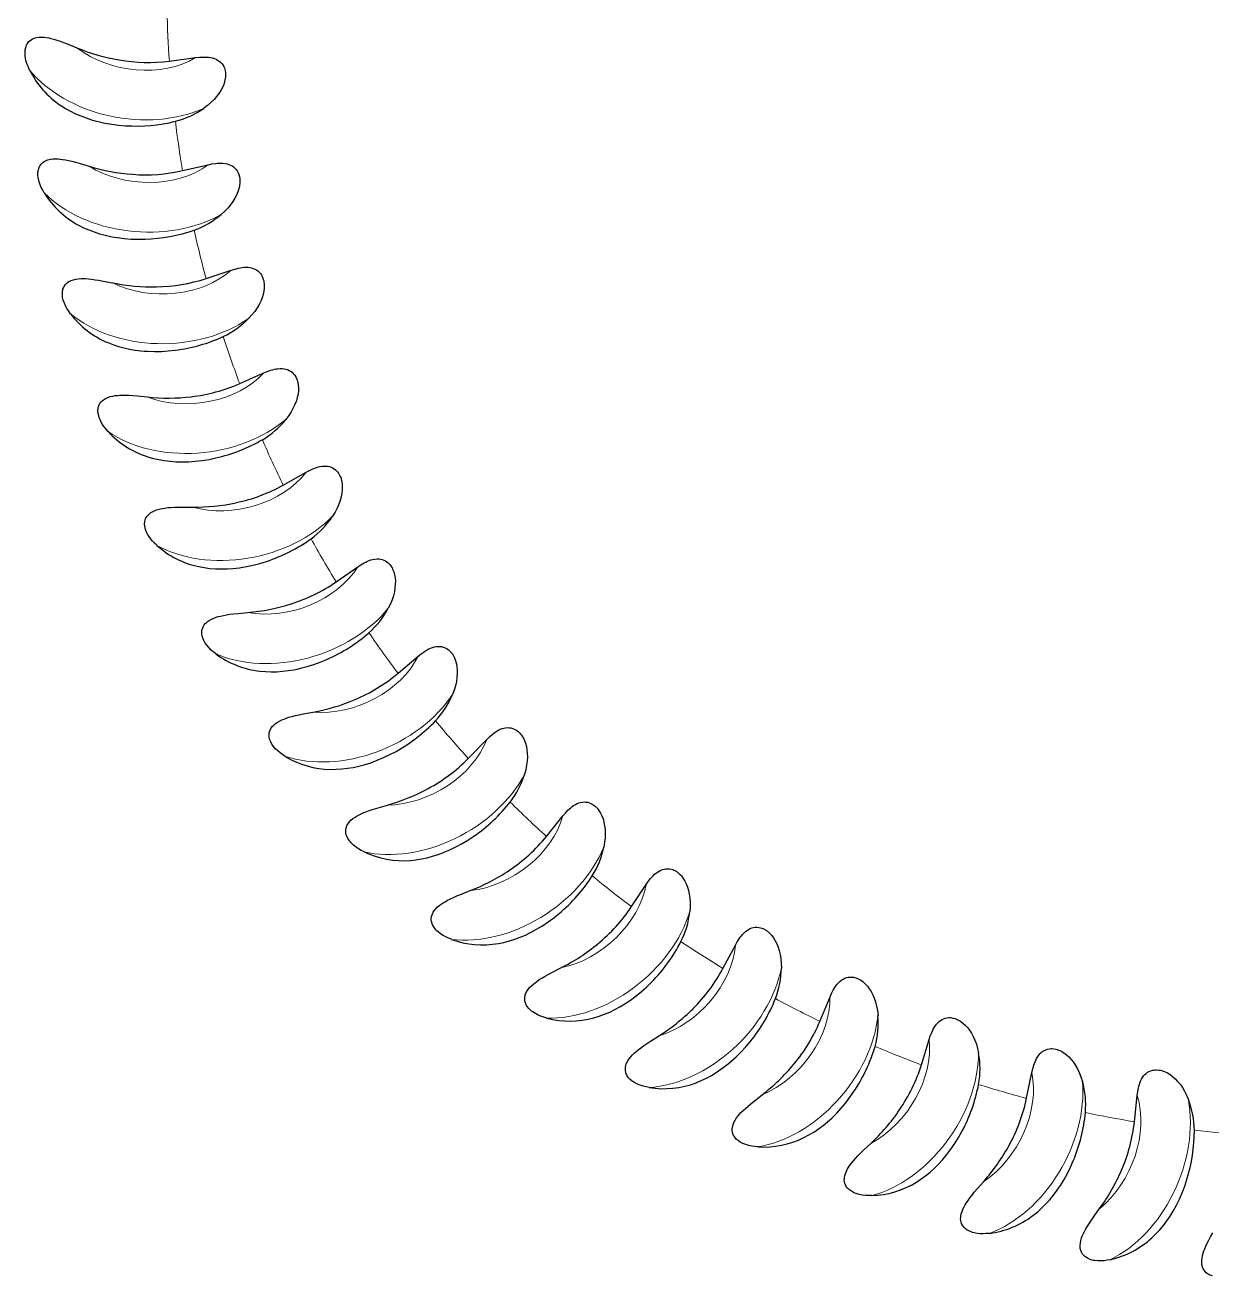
# Model space of a CAD drawing. Extents: x 89 to 633, y -13 to 440.
# Drawn here: x 430.73 to 457.76, y 191.65 to 220.14 of the extents above; entities that cross this region are included whole.
import ezdxf

# ---------------------------------------------------------------- set-up
doc = ezdxf.new("R2010")
doc.units = 0
doc.header["$LTSCALE"] = 7
doc.header["$MEASUREMENT"] = 0
doc.layers.get('0').update_dxf_attribs({"linetype": 'CONTINUOUS', "lineweight": 15})

msp = doc.modelspace()

# ---------------------------------------------------------------- linework, layer by layer
at = {"color": 7, "lineweight": 30, "ltscale": 0.015024}
for p, q in [((434.022, 219.32), (434.618, 219.398)), ((434.321, 216.824), (434.907, 216.959)), ((434.856, 214.368), (435.426, 214.558)), ((435.622, 211.974), (436.172, 212.217)), ((436.612, 209.664), (437.136, 209.958)), ((437.817, 207.458), (438.311, 207.801)), ((439.227, 205.377), (439.686, 205.765)), ((442.605, 201.663), (442.983, 202.13)), ((446.626, 198.654), (446.908, 199.185)), ((448.832, 197.45), (449.063, 198.005)), ((451.143, 196.462), (451.32, 197.036)), ((453.537, 195.697), (453.659, 196.286)), ((455.994, 195.163), (456.058, 195.761))]:
    msp.add_line(p, q, dxfattribs=at)
at = {"color": 7, "lineweight": 30, "ltscale": 0.015025}
for p, q in [((440.827, 203.439), (441.248, 203.869)), ((444.544, 200.063), (444.875, 200.564))]:
    msp.add_line(p, q, dxfattribs=at)
at = {"color": 7, "lineweight": 30}
for points in [[(430.839, 219.114), (430.81, 219.178), (430.784, 219.243), (430.763, 219.31), (430.747, 219.378), (430.737, 219.447), (430.734, 219.482), (430.734, 219.517), (430.738, 219.572), (430.749, 219.626), (430.757, 219.653), (430.767, 219.678), (430.778, 219.701), (430.791, 219.723), (430.814, 219.755), (430.842, 219.782), (430.872, 219.806), (430.905, 219.825), (430.939, 219.84), (430.966, 219.849), (430.994, 219.856), (431.051, 219.864), (431.108, 219.866), (431.167, 219.863), (431.225, 219.855), (431.274, 219.847), (431.324, 219.836), (431.391, 219.818), (431.457, 219.798), (431.534, 219.772), (431.611, 219.744), (431.713, 219.704), (431.915, 219.622)], [(434.618, 219.398), (434.703, 219.407), (434.788, 219.412), (434.831, 219.412), (434.873, 219.41), (434.914, 219.406), (434.954, 219.401), (435.002, 219.39), (435.046, 219.377), (435.085, 219.361), (435.12, 219.343), (435.156, 219.318), (435.187, 219.292), (435.213, 219.265), (435.238, 219.231), (435.258, 219.197), (435.273, 219.162), (435.282, 219.135), (435.289, 219.108), (435.298, 219.053), (435.3, 219.021), (435.3, 218.989), (435.298, 218.954), (435.293, 218.92), (435.279, 218.852), (435.257, 218.785), (435.229, 218.717), (435.192, 218.648), (435.149, 218.58), (435.097, 218.511), (435.037, 218.443), (434.968, 218.375), (434.89, 218.308), (434.801, 218.242)], [(431.547, 218.309), (431.656, 218.241), (431.768, 218.178), (431.884, 218.121), (432.003, 218.07), (432.125, 218.024), (432.249, 217.984), (432.324, 217.962), (432.4, 217.942), (432.554, 217.908), (432.709, 217.881), (432.865, 217.861), (433.023, 217.848)], [(431.172, 216.317), (431.137, 216.378), (431.105, 216.44), (431.078, 216.504), (431.055, 216.571), (431.038, 216.639), (431.033, 216.673), (431.029, 216.708), (431.028, 216.763), (431.033, 216.818), (431.039, 216.845), (431.046, 216.872), (431.055, 216.896), (431.066, 216.918), (431.087, 216.952), (431.111, 216.982), (431.139, 217.008), (431.17, 217.031), (431.203, 217.049), (431.229, 217.06), (431.256, 217.07), (431.312, 217.083), (431.369, 217.091), (431.427, 217.093), (431.486, 217.092), (431.536, 217.087), (431.586, 217.081), (431.654, 217.07), (431.722, 217.056), (431.802, 217.038), (431.881, 217.017), (431.986, 216.987), (432.194, 216.925)], [(434.907, 216.959), (434.99, 216.976), (435.075, 216.988), (435.118, 216.993), (435.16, 216.995), (435.201, 216.995), (435.241, 216.993), (435.29, 216.987), (435.335, 216.978), (435.376, 216.966), (435.412, 216.951), (435.45, 216.931), (435.483, 216.908), (435.511, 216.883), (435.54, 216.852), (435.563, 216.819), (435.582, 216.786), (435.593, 216.76), (435.603, 216.734), (435.617, 216.68), (435.622, 216.648), (435.625, 216.616), (435.626, 216.582), (435.625, 216.547), (435.617, 216.478), (435.602, 216.409), (435.58, 216.338), (435.55, 216.267), (435.513, 216.194), (435.468, 216.121), (435.415, 216.047), (435.353, 215.973), (435.281, 215.899), (435.199, 215.825)], [(431.953, 215.583), (432.068, 215.525), (432.186, 215.473), (432.307, 215.427), (432.43, 215.388), (432.556, 215.354), (432.683, 215.325), (432.76, 215.311), (432.838, 215.299), (432.994, 215.279), (433.151, 215.267), (433.308, 215.262), (433.466, 215.264)], [(435.426, 214.558), (435.508, 214.583), (435.591, 214.603), (435.633, 214.612), (435.675, 214.618), (435.716, 214.622), (435.756, 214.624), (435.805, 214.623), (435.851, 214.618), (435.893, 214.61), (435.93, 214.598), (435.97, 214.581), (436.005, 214.562), (436.035, 214.54), (436.067, 214.512), (436.093, 214.481), (436.115, 214.45), (436.129, 214.425), (436.141, 214.4), (436.16, 214.348), (436.168, 214.317), (436.174, 214.285), (436.178, 214.251), (436.18, 214.216), (436.179, 214.147), (436.17, 214.077), (436.155, 214.004), (436.132, 213.93), (436.102, 213.855), (436.065, 213.777), (436.019, 213.699), (435.964, 213.619), (435.9, 213.539), (435.825, 213.457)], [(431.77, 213.564), (431.729, 213.621), (431.691, 213.68), (431.658, 213.742), (431.629, 213.806), (431.606, 213.872), (431.597, 213.905), (431.59, 213.939), (431.584, 213.995), (431.584, 214.05), (431.587, 214.077), (431.592, 214.104), (431.598, 214.129), (431.607, 214.153), (431.624, 214.188), (431.646, 214.221), (431.671, 214.249), (431.7, 214.274), (431.731, 214.296), (431.756, 214.309), (431.781, 214.321), (431.836, 214.34), (431.892, 214.353), (431.95, 214.361), (432.009, 214.365), (432.059, 214.366), (432.109, 214.364), (432.178, 214.359), (432.247, 214.352), (432.328, 214.341), (432.409, 214.328), (432.516, 214.308), (432.729, 214.266)], [(432.617, 212.908), (432.737, 212.861), (432.859, 212.82), (432.984, 212.786), (433.11, 212.759), (433.239, 212.737), (433.368, 212.721), (433.446, 212.714), (433.524, 212.709), (433.682, 212.704), (433.839, 212.707), (433.996, 212.717), (434.153, 212.734)], [(436.172, 212.217), (436.25, 212.25), (436.331, 212.278), (436.373, 212.29), (436.413, 212.301), (436.454, 212.309), (436.494, 212.314), (436.543, 212.318), (436.589, 212.317), (436.631, 212.313), (436.669, 212.305), (436.711, 212.292), (436.747, 212.276), (436.78, 212.257), (436.814, 212.232), (436.842, 212.204), (436.867, 212.175), (436.884, 212.152), (436.898, 212.128), (436.922, 212.078), (436.933, 212.048), (436.942, 212.017), (436.949, 211.983), (436.955, 211.949), (436.96, 211.88), (436.958, 211.809), (436.95, 211.736), (436.934, 211.66), (436.912, 211.582), (436.881, 211.501), (436.843, 211.419), (436.796, 211.334), (436.74, 211.248), (436.674, 211.16)], [(432.626, 210.881), (432.58, 210.933), (432.537, 210.988), (432.498, 211.046), (432.463, 211.108), (432.434, 211.171), (432.422, 211.204), (432.412, 211.237), (432.4, 211.291), (432.395, 211.346), (432.395, 211.374), (432.398, 211.401), (432.402, 211.426), (432.408, 211.451), (432.422, 211.488), (432.44, 211.522), (432.463, 211.553), (432.489, 211.581), (432.518, 211.605), (432.541, 211.621), (432.566, 211.635), (432.618, 211.659), (432.673, 211.677), (432.73, 211.691), (432.788, 211.7), (432.837, 211.706), (432.888, 211.709), (432.957, 211.711), (433.026, 211.71), (433.108, 211.707), (433.19, 211.702), (433.298, 211.692), (433.515, 211.671)], [(433.532, 210.307), (433.656, 210.272), (433.781, 210.244), (433.909, 210.222), (434.037, 210.206), (434.167, 210.196), (434.297, 210.193), (434.376, 210.193), (434.454, 210.196), (434.611, 210.206), (434.768, 210.224), (434.923, 210.249), (435.078, 210.281)], [(437.136, 209.958), (437.212, 209.998), (437.289, 210.034), (437.329, 210.05), (437.369, 210.064), (437.408, 210.076), (437.447, 210.085), (437.496, 210.094), (437.542, 210.097), (437.584, 210.097), (437.623, 210.093), (437.666, 210.084), (437.704, 210.071), (437.738, 210.056), (437.774, 210.034), (437.805, 210.009), (437.833, 209.982), (437.851, 209.961), (437.868, 209.938), (437.896, 209.89), (437.91, 209.862), (437.922, 209.832), (437.932, 209.799), (437.941, 209.765), (437.953, 209.697), (437.958, 209.626), (437.957, 209.553), (437.948, 209.476), (437.933, 209.396), (437.911, 209.313), (437.881, 209.227), (437.842, 209.138), (437.794, 209.047), (437.736, 208.953)], [(433.734, 208.291), (433.683, 208.338), (433.635, 208.389), (433.59, 208.443), (433.55, 208.501), (433.515, 208.561), (433.5, 208.593), (433.486, 208.625), (433.47, 208.678), (433.459, 208.732), (433.457, 208.76), (433.457, 208.787), (433.459, 208.812), (433.462, 208.837), (433.473, 208.876), (433.488, 208.911), (433.507, 208.944), (433.53, 208.974), (433.557, 209.001), (433.579, 209.019), (433.602, 209.036), (433.652, 209.065), (433.704, 209.088), (433.76, 209.107), (433.817, 209.122), (433.866, 209.132), (433.915, 209.14), (433.984, 209.149), (434.053, 209.154), (434.135, 209.159), (434.217, 209.161), (434.326, 209.162), (434.543, 209.161)], [(438.311, 207.801), (438.382, 207.848), (438.456, 207.891), (438.495, 207.911), (438.533, 207.928), (438.571, 207.944), (438.609, 207.957), (438.657, 207.97), (438.702, 207.978), (438.744, 207.982), (438.783, 207.982), (438.826, 207.977), (438.865, 207.968), (438.901, 207.955), (438.939, 207.937), (438.972, 207.915), (439.002, 207.891), (439.022, 207.871), (439.041, 207.851), (439.074, 207.806), (439.09, 207.778), (439.105, 207.75), (439.119, 207.718), (439.131, 207.685), (439.149, 207.619), (439.161, 207.549), (439.166, 207.475), (439.165, 207.398), (439.158, 207.317), (439.143, 207.232), (439.122, 207.144), (439.092, 207.052), (439.053, 206.956), (439.004, 206.857)], [(434.69, 207.806), (434.816, 207.783), (434.944, 207.766), (435.073, 207.756), (435.203, 207.753), (435.333, 207.756), (435.463, 207.765), (435.541, 207.772), (435.619, 207.782), (435.774, 207.808), (435.928, 207.841), (436.081, 207.88), (436.231, 207.926)], [(435.083, 205.817), (435.027, 205.86), (434.975, 205.906), (434.925, 205.956), (434.879, 206.009), (434.839, 206.066), (434.821, 206.096), (434.805, 206.127), (434.783, 206.178), (434.767, 206.231), (434.762, 206.258), (434.76, 206.285), (434.759, 206.311), (434.761, 206.336), (434.767, 206.375), (434.779, 206.412), (434.795, 206.447), (434.815, 206.479), (434.839, 206.508), (434.859, 206.528), (434.881, 206.547), (434.927, 206.58), (434.977, 206.608), (435.031, 206.633), (435.086, 206.653), (435.134, 206.668), (435.182, 206.68), (435.25, 206.695), (435.319, 206.708), (435.399, 206.72), (435.48, 206.73), (435.589, 206.742), (435.806, 206.761)], [(439.686, 205.765), (439.752, 205.818), (439.822, 205.869), (439.858, 205.892), (439.894, 205.913), (439.931, 205.932), (439.967, 205.949), (440.013, 205.966), (440.058, 205.979), (440.099, 205.986), (440.138, 205.99), (440.182, 205.989), (440.222, 205.984), (440.258, 205.975), (440.297, 205.96), (440.333, 205.942), (440.365, 205.921), (440.387, 205.903), (440.408, 205.884), (440.445, 205.842), (440.464, 205.817), (440.481, 205.79), (440.498, 205.759), (440.513, 205.728), (440.537, 205.664), (440.555, 205.595), (440.568, 205.522), (440.574, 205.445), (440.575, 205.364), (440.568, 205.278), (440.555, 205.188), (440.534, 205.093), (440.504, 204.995), (440.465, 204.892)], [(436.08, 205.426), (436.209, 205.415), (436.337, 205.411), (436.467, 205.413), (436.596, 205.422), (436.725, 205.437), (436.854, 205.458), (436.931, 205.473), (437.007, 205.491), (437.159, 205.531), (437.31, 205.578), (437.458, 205.632), (437.603, 205.692)], [(436.66, 203.484), (436.601, 203.521), (436.544, 203.562), (436.49, 203.607), (436.44, 203.655), (436.394, 203.708), (436.373, 203.736), (436.354, 203.765), (436.328, 203.814), (436.307, 203.865), (436.3, 203.892), (436.294, 203.919), (436.291, 203.944), (436.29, 203.969), (436.293, 204.009), (436.301, 204.047), (436.314, 204.083), (436.331, 204.117), (436.352, 204.148), (436.37, 204.17), (436.39, 204.191), (436.433, 204.228), (436.481, 204.261), (436.531, 204.29), (436.584, 204.316), (436.631, 204.335), (436.678, 204.352), (436.744, 204.374), (436.811, 204.393), (436.89, 204.412), (436.97, 204.43), (437.076, 204.452), (437.29, 204.492)], [(441.248, 203.869), (441.309, 203.929), (441.373, 203.985), (441.407, 204.012), (441.441, 204.036), (441.475, 204.059), (441.51, 204.079), (441.555, 204.101), (441.598, 204.117), (441.638, 204.129), (441.677, 204.136), (441.72, 204.139), (441.76, 204.138), (441.797, 204.132), (441.838, 204.121), (441.875, 204.107), (441.909, 204.088), (441.933, 204.073), (441.955, 204.056), (441.996, 204.018), (442.017, 203.994), (442.037, 203.969), (442.056, 203.941), (442.074, 203.911), (442.105, 203.849), (442.13, 203.782), (442.149, 203.711), (442.163, 203.635), (442.171, 203.554), (442.173, 203.468), (442.168, 203.377), (442.156, 203.281), (442.136, 203.18), (442.107, 203.074)], [(437.691, 203.189), (437.82, 203.19), (437.948, 203.198), (438.077, 203.213), (438.205, 203.234), (438.332, 203.261), (438.458, 203.294), (438.533, 203.317), (438.607, 203.341), (438.755, 203.396), (438.9, 203.457), (439.042, 203.525), (439.182, 203.599)], [(438.453, 201.311), (438.391, 201.342), (438.33, 201.378), (438.272, 201.417), (438.217, 201.461), (438.166, 201.509), (438.143, 201.535), (438.121, 201.562), (438.09, 201.608), (438.065, 201.657), (438.055, 201.683), (438.047, 201.709), (438.042, 201.734), (438.038, 201.759), (438.037, 201.798), (438.042, 201.837), (438.051, 201.874), (438.065, 201.909), (438.083, 201.943), (438.099, 201.966), (438.116, 201.989), (438.156, 202.03), (438.2, 202.067), (438.248, 202.101), (438.298, 202.132), (438.342, 202.155), (438.388, 202.177), (438.451, 202.204), (438.516, 202.23), (438.593, 202.257), (438.671, 202.282), (438.775, 202.314), (438.984, 202.374)], [(442.983, 202.13), (443.038, 202.195), (443.097, 202.258), (443.128, 202.287), (443.159, 202.315), (443.191, 202.341), (443.224, 202.364), (443.266, 202.39), (443.307, 202.41), (443.347, 202.426), (443.384, 202.437), (443.427, 202.444), (443.467, 202.446), (443.505, 202.445), (443.546, 202.438), (443.585, 202.426), (443.62, 202.412), (443.645, 202.398), (443.669, 202.384), (443.713, 202.35), (443.737, 202.328), (443.759, 202.305), (443.781, 202.278), (443.802, 202.25), (443.838, 202.192), (443.869, 202.128), (443.895, 202.059), (443.916, 201.984), (443.932, 201.904), (443.942, 201.819), (443.945, 201.728), (443.943, 201.631), (443.932, 201.529), (443.913, 201.42)], [(439.507, 201.115), (439.635, 201.128), (439.762, 201.149), (439.888, 201.175), (440.014, 201.209), (440.138, 201.248), (440.26, 201.293), (440.333, 201.323), (440.405, 201.354), (440.546, 201.422), (440.685, 201.497), (440.82, 201.578), (440.952, 201.665)], [(444.875, 200.564), (444.924, 200.634), (444.977, 200.702), (445.005, 200.734), (445.033, 200.765), (445.063, 200.794), (445.093, 200.82), (445.133, 200.85), (445.172, 200.874), (445.21, 200.893), (445.246, 200.907), (445.288, 200.919), (445.328, 200.925), (445.365, 200.927), (445.407, 200.924), (445.446, 200.916), (445.483, 200.905), (445.509, 200.894), (445.534, 200.882), (445.582, 200.852), (445.607, 200.833), (445.631, 200.812), (445.656, 200.788), (445.679, 200.762), (445.721, 200.707), (445.758, 200.646), (445.79, 200.58), (445.818, 200.508), (445.841, 200.429), (445.859, 200.345), (445.872, 200.255), (445.878, 200.159), (445.877, 200.056), (445.869, 199.946)], [(440.444, 199.318), (440.379, 199.343), (440.315, 199.373), (440.254, 199.406), (440.195, 199.444), (440.14, 199.488), (440.114, 199.511), (440.09, 199.536), (440.054, 199.579), (440.025, 199.625), (440.013, 199.65), (440.002, 199.676), (439.994, 199.7), (439.989, 199.724), (439.984, 199.764), (439.985, 199.803), (439.99, 199.84), (440.001, 199.877), (440.016, 199.912), (440.029, 199.937), (440.044, 199.961), (440.08, 200.006), (440.12, 200.047), (440.164, 200.085), (440.212, 200.12), (440.254, 200.148), (440.297, 200.174), (440.357, 200.207), (440.419, 200.238), (440.493, 200.273), (440.568, 200.306), (440.669, 200.347), (440.872, 200.427)], [(441.512, 199.223), (441.638, 199.249), (441.762, 199.281), (441.886, 199.32), (442.007, 199.365), (442.127, 199.416), (442.244, 199.472), (442.314, 199.508), (442.383, 199.546), (442.517, 199.628), (442.648, 199.715), (442.775, 199.809), (442.898, 199.908)], [(446.908, 199.185), (446.95, 199.259), (446.996, 199.332), (447.021, 199.367), (447.046, 199.4), (447.073, 199.431), (447.101, 199.46), (447.137, 199.494), (447.174, 199.522), (447.21, 199.544), (447.244, 199.562), (447.285, 199.577), (447.324, 199.587), (447.361, 199.593), (447.403, 199.594), (447.443, 199.59), (447.481, 199.582), (447.508, 199.574), (447.534, 199.564), (447.584, 199.539), (447.611, 199.522), (447.637, 199.503), (447.664, 199.482), (447.689, 199.458), (447.736, 199.407), (447.779, 199.35), (447.817, 199.287), (447.852, 199.218), (447.883, 199.143), (447.909, 199.061), (447.929, 198.972), (447.945, 198.877), (447.954, 198.774), (447.956, 198.664)], [(442.615, 197.523), (442.548, 197.542), (442.482, 197.565), (442.417, 197.593), (442.355, 197.626), (442.296, 197.663), (442.268, 197.684), (442.242, 197.707), (442.203, 197.746), (442.169, 197.789), (442.154, 197.813), (442.141, 197.837), (442.131, 197.861), (442.123, 197.885), (442.115, 197.923), (442.112, 197.962), (442.114, 198), (442.121, 198.038), (442.132, 198.074), (442.143, 198.1), (442.156, 198.125), (442.187, 198.173), (442.224, 198.218), (442.264, 198.26), (442.308, 198.3), (442.347, 198.331), (442.387, 198.361), (442.444, 198.4), (442.503, 198.437), (442.574, 198.479), (442.645, 198.518), (442.742, 198.569), (442.936, 198.668)], [(443.687, 197.53), (443.81, 197.568), (443.931, 197.612), (444.05, 197.662), (444.167, 197.718), (444.281, 197.78), (444.393, 197.848), (444.459, 197.891), (444.523, 197.935), (444.65, 198.029), (444.772, 198.128), (444.889, 198.234), (445.002, 198.344)], [(449.063, 198.005), (449.097, 198.083), (449.136, 198.16), (449.158, 198.197), (449.18, 198.233), (449.204, 198.266), (449.229, 198.298), (449.262, 198.335), (449.295, 198.366), (449.329, 198.392), (449.362, 198.413), (449.401, 198.432), (449.439, 198.446), (449.475, 198.454), (449.517, 198.459), (449.557, 198.459), (449.595, 198.455), (449.623, 198.45), (449.65, 198.442), (449.702, 198.422), (449.73, 198.408), (449.758, 198.392), (449.787, 198.373), (449.815, 198.351), (449.866, 198.305), (449.914, 198.253), (449.958, 198.194), (449.999, 198.128), (450.037, 198.056), (450.07, 197.977), (450.1, 197.891), (450.124, 197.797), (450.143, 197.696), (450.156, 197.587)], [(451.32, 197.036), (451.347, 197.117), (451.378, 197.197), (451.396, 197.236), (451.415, 197.273), (451.435, 197.309), (451.457, 197.343), (451.487, 197.383), (451.517, 197.417), (451.548, 197.446), (451.579, 197.47), (451.616, 197.493), (451.652, 197.51), (451.688, 197.522), (451.729, 197.531), (451.769, 197.535), (451.807, 197.534), (451.835, 197.531), (451.863, 197.526), (451.916, 197.512), (451.946, 197.5), (451.975, 197.487), (452.006, 197.47), (452.035, 197.452), (452.091, 197.411), (452.143, 197.363), (452.193, 197.309), (452.24, 197.247), (452.285, 197.179), (452.326, 197.104), (452.363, 197.021), (452.396, 196.93), (452.425, 196.831), (452.448, 196.723)], [(444.947, 195.943), (444.879, 195.956), (444.811, 195.972), (444.744, 195.994), (444.679, 196.02), (444.616, 196.052), (444.587, 196.071), (444.558, 196.09), (444.515, 196.126), (444.478, 196.166), (444.461, 196.188), (444.446, 196.211), (444.434, 196.233), (444.423, 196.256), (444.411, 196.294), (444.405, 196.332), (444.403, 196.37), (444.407, 196.408), (444.414, 196.445), (444.423, 196.472), (444.433, 196.499), (444.46, 196.55), (444.491, 196.598), (444.528, 196.644), (444.568, 196.687), (444.603, 196.722), (444.641, 196.756), (444.694, 196.8), (444.749, 196.842), (444.815, 196.89), (444.883, 196.936), (444.974, 196.996), (445.157, 197.113)], [(446.014, 196.052), (446.133, 196.101), (446.249, 196.156), (446.363, 196.218), (446.474, 196.285), (446.581, 196.358), (446.686, 196.435), (446.748, 196.484), (446.808, 196.534), (446.924, 196.64), (447.036, 196.751), (447.143, 196.866), (447.245, 196.987)], [(453.659, 196.286), (453.678, 196.369), (453.702, 196.451), (453.716, 196.492), (453.731, 196.531), (453.748, 196.568), (453.766, 196.604), (453.792, 196.646), (453.819, 196.683), (453.847, 196.715), (453.875, 196.742), (453.91, 196.768), (453.945, 196.789), (453.979, 196.804), (454.019, 196.817), (454.058, 196.825), (454.097, 196.828), (454.125, 196.828), (454.153, 196.825), (454.207, 196.816), (454.238, 196.807), (454.269, 196.796), (454.3, 196.783), (454.332, 196.768), (454.391, 196.732), (454.448, 196.69), (454.502, 196.64), (454.555, 196.584), (454.606, 196.52), (454.654, 196.448), (454.699, 196.369), (454.74, 196.282), (454.778, 196.186), (454.811, 196.081)], [(456.058, 195.761), (456.07, 195.845), (456.085, 195.93), (456.095, 195.972), (456.107, 196.012), (456.12, 196.051), (456.135, 196.088), (456.157, 196.133), (456.18, 196.172), (456.205, 196.207), (456.231, 196.236), (456.263, 196.265), (456.295, 196.289), (456.328, 196.308), (456.366, 196.324), (456.405, 196.335), (456.443, 196.342), (456.471, 196.345), (456.499, 196.345), (456.554, 196.341), (456.586, 196.335), (456.617, 196.327), (456.65, 196.317), (456.682, 196.305), (456.745, 196.275), (456.805, 196.238), (456.865, 196.194), (456.922, 196.143), (456.979, 196.084), (457.033, 196.017), (457.086, 195.943), (457.136, 195.86), (457.182, 195.768), (457.225, 195.667)], [(447.419, 194.592), (447.349, 194.598), (447.28, 194.608), (447.212, 194.623), (447.144, 194.643), (447.079, 194.669), (447.048, 194.684), (447.018, 194.701), (446.972, 194.733), (446.93, 194.769), (446.912, 194.789), (446.894, 194.811), (446.88, 194.832), (446.868, 194.854), (446.852, 194.89), (446.842, 194.928), (446.837, 194.965), (446.836, 195.003), (446.841, 195.041), (446.847, 195.069), (446.855, 195.096), (446.876, 195.149), (446.903, 195.2), (446.935, 195.249), (446.97, 195.296), (447.003, 195.334), (447.036, 195.372), (447.085, 195.421), (447.136, 195.468), (447.197, 195.522), (447.26, 195.574), (447.345, 195.643), (447.517, 195.776)], [(448.47, 194.802), (448.584, 194.862), (448.695, 194.928), (448.802, 195), (448.906, 195.077), (449.006, 195.16), (449.103, 195.247), (449.16, 195.301), (449.215, 195.357), (449.321, 195.473), (449.422, 195.594), (449.517, 195.72), (449.607, 195.849)], [(451.034, 193.791), (451.142, 193.861), (451.246, 193.937), (451.346, 194.019), (451.442, 194.106), (451.534, 194.198), (451.622, 194.294), (451.673, 194.353), (451.723, 194.414), (451.818, 194.54), (451.907, 194.67), (451.99, 194.804), (452.067, 194.941)], [(450.008, 193.481), (449.938, 193.481), (449.868, 193.485), (449.799, 193.493), (449.73, 193.507), (449.662, 193.526), (449.63, 193.538), (449.598, 193.553), (449.549, 193.579), (449.505, 193.611), (449.484, 193.63), (449.465, 193.65), (449.449, 193.669), (449.434, 193.69), (449.415, 193.725), (449.401, 193.761), (449.393, 193.798), (449.389, 193.836), (449.39, 193.874), (449.393, 193.902), (449.398, 193.93), (449.414, 193.985), (449.436, 194.038), (449.463, 194.09), (449.494, 194.14), (449.523, 194.181), (449.553, 194.221), (449.597, 194.275), (449.643, 194.327), (449.699, 194.387), (449.756, 194.445), (449.835, 194.521), (449.993, 194.67)], [(453.683, 193.028), (453.784, 193.108), (453.88, 193.194), (453.972, 193.285), (454.059, 193.38), (454.142, 193.481), (454.221, 193.585), (454.266, 193.649), (454.309, 193.714), (454.392, 193.848), (454.468, 193.986), (454.538, 194.127), (454.602, 194.271)], [(452.691, 192.622), (452.621, 192.615), (452.551, 192.612), (452.481, 192.614), (452.411, 192.621), (452.343, 192.634), (452.309, 192.643), (452.276, 192.654), (452.225, 192.676), (452.178, 192.704), (452.155, 192.72), (452.134, 192.738), (452.116, 192.756), (452.1, 192.775), (452.078, 192.808), (452.06, 192.843), (452.048, 192.879), (452.041, 192.916), (452.038, 192.954), (452.039, 192.982), (452.041, 193.011), (452.052, 193.067), (452.069, 193.122), (452.091, 193.176), (452.117, 193.229), (452.141, 193.273), (452.168, 193.316), (452.206, 193.373), (452.247, 193.429), (452.297, 193.494), (452.349, 193.557), (452.419, 193.64), (452.563, 193.804)], [(456.392, 192.52), (456.485, 192.609), (456.572, 192.704), (456.655, 192.803), (456.733, 192.907), (456.806, 193.014), (456.875, 193.125), (456.913, 193.194), (456.95, 193.263), (457.02, 193.404), (457.082, 193.548), (457.139, 193.696), (457.189, 193.845)], [(455.443, 192.022), (455.375, 192.008), (455.305, 191.999), (455.235, 191.994), (455.165, 191.994), (455.095, 192.001), (455.061, 192.007), (455.027, 192.014), (454.974, 192.032), (454.924, 192.054), (454.901, 192.069), (454.878, 192.084), (454.858, 192.101), (454.84, 192.118), (454.815, 192.149), (454.795, 192.182), (454.779, 192.217), (454.768, 192.253), (454.762, 192.29), (454.76, 192.319), (454.76, 192.347), (454.765, 192.404), (454.776, 192.461), (454.793, 192.517), (454.814, 192.572), (454.834, 192.618), (454.856, 192.663), (454.889, 192.724), (454.925, 192.783), (454.968, 192.852), (455.014, 192.92), (455.076, 193.01), (455.203, 193.187)], [(457.772, 191.651), (457.721, 191.669), (457.696, 191.681), (457.672, 191.695), (457.651, 191.709), (457.631, 191.725), (457.603, 191.753), (457.579, 191.784), (457.561, 191.817), (457.546, 191.852), (457.536, 191.889), (457.531, 191.916), (457.529, 191.945), (457.529, 192.002), (457.535, 192.059), (457.546, 192.117), (457.562, 192.174), (457.577, 192.221), (457.595, 192.268), (457.622, 192.332), (457.652, 192.395), (457.689, 192.468), (457.727, 192.54), (457.781, 192.635)]]:
    msp.add_lwpolyline(points, dxfattribs=at)
at = {"color": 7, "lineweight": 13}
for start, end in [(181.6431, 184.1065), (187.0977, 189.561), (192.5522, 195.0156), (198.0068, 200.4701), (203.4613, 205.9246), (208.9159, 211.3792), (214.3704, 216.8337), (219.825, 222.2883), (225.2795, 227.7428), (230.7341, 233.1974), (236.1886, 238.6519), (241.6431, 244.1065), (247.0977, 249.561), (252.5522, 255.0156), (258.0068, 260.4701), (263.4613, 265.9246)]:
    msp.add_arc((460.367, 221.211), 26.413, start, end, dxfattribs=at)
at = {"color": 7, "lineweight": 30}
for centre, radius, start, end in [((433.647, 223.826), 4.547, 247.6065, 260.2882), ((432.692, 220.029), 2.066, 206.2706, 236.3437), ((433.535, 223.106), 3.818, 260.1205, 277.327), ((433.671, 219.864), 1.977, 284.2266, 304.884), ((433.264, 221.616), 3.776, 266.3395, 283.6775), ((433.519, 221.275), 4.547, 253.0611, 265.7428), ((433.476, 220.547), 3.818, 265.5751, 282.7816), ((432.929, 217.403), 2.066, 211.7251, 241.7982), ((433.92, 217.332), 1.977, 289.6811, 310.3386), ((433.348, 219.036), 3.774, 271.7927, 289.1407), ((433.635, 218.722), 4.547, 258.5156, 271.1973), ((433.661, 217.994), 3.818, 271.0296, 288.2361), ((433.416, 214.813), 2.066, 217.1797, 247.2528), ((434.408, 214.836), 1.977, 295.1357, 315.7931), ((433.677, 216.48), 3.776, 277.2486, 294.5866), ((434.088, 215.47), 3.818, 276.4842, 293.6907), ((433.992, 216.192), 4.547, 263.9702, 276.6519), ((435.132, 212.397), 1.977, 300.5902, 321.2477), ((434.147, 212.281), 2.068, 222.6486, 252.6932), ((434.247, 213.964), 3.776, 282.7031, 300.0411), ((434.753, 212.998), 3.818, 281.9387, 299.1452), ((434.589, 213.708), 4.547, 269.4247, 282.1064), ((436.084, 210.039), 1.977, 306.0447, 326.7022), ((435.114, 209.828), 2.066, 228.0887, 258.1619), ((435.055, 211.514), 3.776, 288.1577, 305.4956), ((435.649, 210.601), 3.818, 287.3933, 304.5998), ((435.419, 211.292), 4.547, 274.8792, 287.561), ((437.256, 207.781), 1.977, 311.4993, 332.1568), ((436.092, 209.15), 3.774, 293.6109, 310.9588), ((436.31, 207.479), 2.066, 233.5433, 263.6164), ((436.77, 208.299), 3.818, 292.8478, 310.0543), ((438.637, 205.645), 1.977, 316.9538, 337.6113), ((436.475, 208.965), 4.547, 280.3338, 293.0155), ((437.347, 206.899), 3.776, 299.0668, 316.4047), ((437.725, 205.256), 2.068, 239.0122, 269.0569), ((438.104, 206.115), 3.818, 298.3024, 315.5089), ((440.215, 203.65), 1.977, 322.4084, 343.0659), ((437.747, 206.75), 4.547, 285.7883, 298.47), ((438.813, 204.774), 3.774, 304.52, 321.8679), ((439.64, 204.067), 3.818, 303.7569, 320.9634), ((441.976, 201.814), 1.977, 327.8629, 348.5204), ((439.344, 203.176), 2.068, 244.4667, 274.5114), ((439.224, 204.665), 4.547, 291.2429, 303.9246), ((440.472, 202.801), 3.776, 309.9759, 327.3138), ((441.363, 202.174), 3.818, 309.2114, 326.418), ((443.903, 200.153), 1.977, 333.3175, 353.975), ((441.154, 201.258), 2.066, 249.9069, 279.9801), ((440.893, 202.73), 4.547, 296.6974, 309.3791), ((442.312, 200.994), 3.776, 315.4304, 332.7684), ((443.259, 200.454), 3.818, 314.666, 331.8725), ((445.979, 198.684), 1.977, 338.772, 359.4295), ((442.738, 200.963), 4.547, 302.152, 314.8337), ((444.315, 199.369), 3.776, 320.8849, 338.2229), ((443.137, 199.522), 2.066, 255.3615, 285.4346), ((445.31, 198.922), 3.818, 320.1205, 337.327), ((448.186, 197.418), 1.977, 344.2266, 4.884), ((446.464, 197.942), 3.776, 326.3395, 343.6775), ((450.503, 196.368), 1.977, 349.6811, 10.3386), ((444.742, 199.379), 4.547, 307.6065, 320.2882), ((447.497, 197.592), 3.818, 325.5751, 342.7816), ((445.277, 197.984), 2.068, 260.8304, 290.875), ((448.739, 196.726), 3.776, 331.794, 349.132), ((452.909, 195.543), 1.977, 355.1357, 15.7931), ((449.8, 196.475), 3.818, 331.0371, 348.2441), ((455.382, 194.95), 1.977, 0.5902, 21.2477), ((446.888, 197.992), 4.547, 313.0611, 325.7428), ((451.119, 195.732), 3.776, 337.2486, 354.5866), ((452.199, 195.583), 3.818, 336.4842, 353.6907), ((453.585, 194.967), 3.774, 342.7018, 0.0498), ((447.553, 196.653), 2.066, 266.2706, 296.3437), ((449.156, 196.816), 4.547, 318.5156, 331.1973), ((451.526, 195.861), 4.547, 323.9702, 336.6519), ((449.946, 195.546), 2.066, 271.7251, 301.7982), ((452.433, 194.672), 2.066, 277.1797, 307.2528), ((454.991, 194.038), 2.066, 282.6342, 312.7073)]:
    msp.add_arc(centre, radius, start, end, dxfattribs=at)
at = {"color": 7, "lineweight": 13}
for centre, major_axis, start_param, end_param in [((433.266, 220.524), (-1.943, 0.327), 0.926535, 2.451873), ((433.172, 219.966), (-2.732, 0.459), 0.676915, 2.322964), ((433.454, 217.951), (-1.965, 0.141), 0.926535, 2.451873), ((433.414, 217.387), (-2.763, 0.198), 0.676915, 2.322964), ((433.886, 215.408), (-1.969, -0.047), 0.926535, 2.451873), ((433.899, 214.842), (-2.769, -0.066), 0.676915, 2.322964), ((434.557, 212.917), (-1.956, -0.234), 0.926535, 2.451873), ((434.625, 212.355), (-2.75, -0.329), 0.676915, 2.322964), ((435.463, 210.501), (-1.925, -0.419), 0.926535, 2.451873), ((435.583, 209.948), (-2.707, -0.589), 0.676915, 2.322964), ((436.594, 208.182), (-1.876, -0.6), 0.926535, 2.451873), ((436.766, 207.644), (-2.638, -0.843), 0.676915, 2.322964), ((437.94, 205.982), (-1.811, -0.775), 0.926535, 2.451873), ((438.162, 205.462), (-2.546, -1.09), 0.676915, 2.322964), ((439.489, 203.919), (-1.729, -0.944), 0.926535, 2.451873), ((439.76, 203.422), (-2.431, -1.328), 0.676915, 2.322964), ((441.227, 202.012), (-1.631, -1.104), 0.926535, 2.451873), ((441.544, 201.544), (-2.294, -1.553), 0.676915, 2.322964), ((443.139, 200.28), (-1.519, -1.254), 0.926535, 2.451873), ((443.499, 199.844), (-2.136, -1.764), 0.676915, 2.322964), ((445.207, 198.737), (-1.393, -1.393), 0.926535, 2.451873), ((445.607, 198.337), (-1.959, -1.959), 0.676915, 2.322964), ((447.412, 197.398), (-1.254, -1.519), 0.926535, 2.451873), ((447.848, 197.038), (-1.764, -2.136), 0.676915, 2.322964), ((449.734, 196.274), (-1.104, -1.631), 0.926535, 2.451873), ((450.202, 195.957), (-1.553, -2.294), 0.676915, 2.322964), ((452.152, 195.377), (-0.944, -1.729), 0.926535, 2.451873), ((452.649, 195.105), (-1.328, -2.431), 0.676915, 2.322964), ((454.645, 194.713), (-0.775, -1.811), 0.926535, 2.451873), ((455.165, 194.49), (-1.09, -2.546), 0.676915, 2.322964)]:
    msp.add_ellipse(centre, major_axis=major_axis, ratio=0.707107, start_param=start_param, end_param=end_param, dxfattribs=at)

doc.saveas('drawing.dxf')
